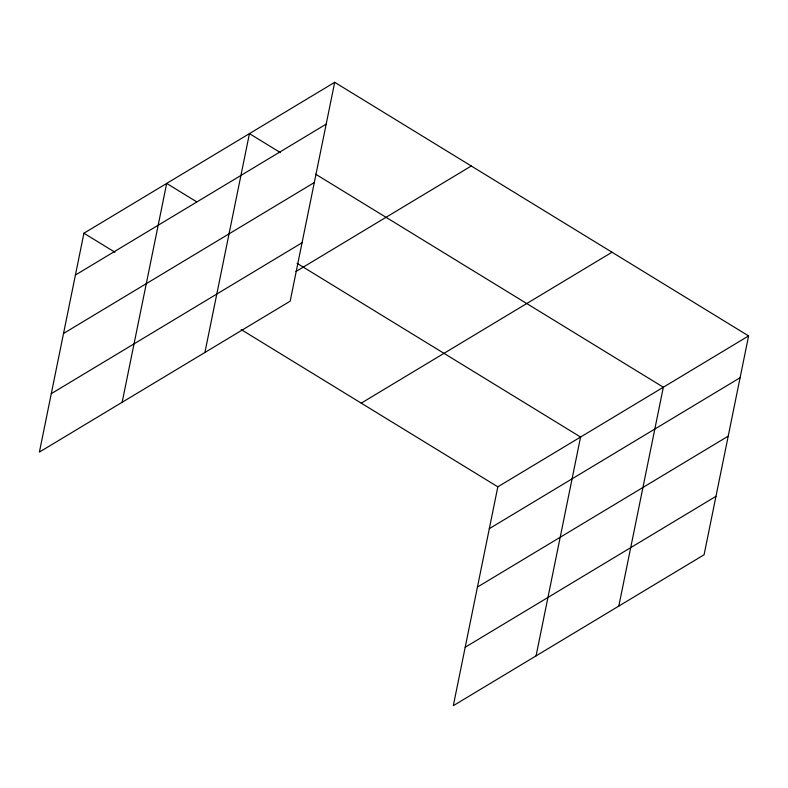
<?xml version="1.0" encoding="UTF-8"?>
<svg xmlns="http://www.w3.org/2000/svg" width="788" height="788" viewBox="0 0 788 788"><rect width="100%" height="100%" fill="white"/><g stroke="black" fill="none" stroke-linecap="round" stroke-linejoin="round"><path stroke-width="1.18" d="M334.693 82.316L83.922 233.228L39.4 452.085L290.171 301.164L334.693 82.316L748.6 335.915L704.078 554.772L453.307 705.684L497.829 486.836L748.6 335.915M122.15 402.284L166.682 183.427L196.685 201.817M204.91 352.482L249.432 133.625L280.479 152.645M536.057 655.882L580.579 437.035L297.056 263.31M618.816 606.08L663.338 387.223L315.663 174.197M75.421 275.042L326.193 124.13M63.532 333.462L314.304 182.55M51.289 393.665L302.06 242.743M295.933 271.525L471.283 166.002M361.239 403.141L612.01 252.229M489.318 528.649L740.09 377.728M477.439 587.07L728.21 436.148M465.186 647.263L715.957 496.341M83.922 233.228L114.969 252.249M241.207 329.601L497.829 486.836"/></g></svg>
